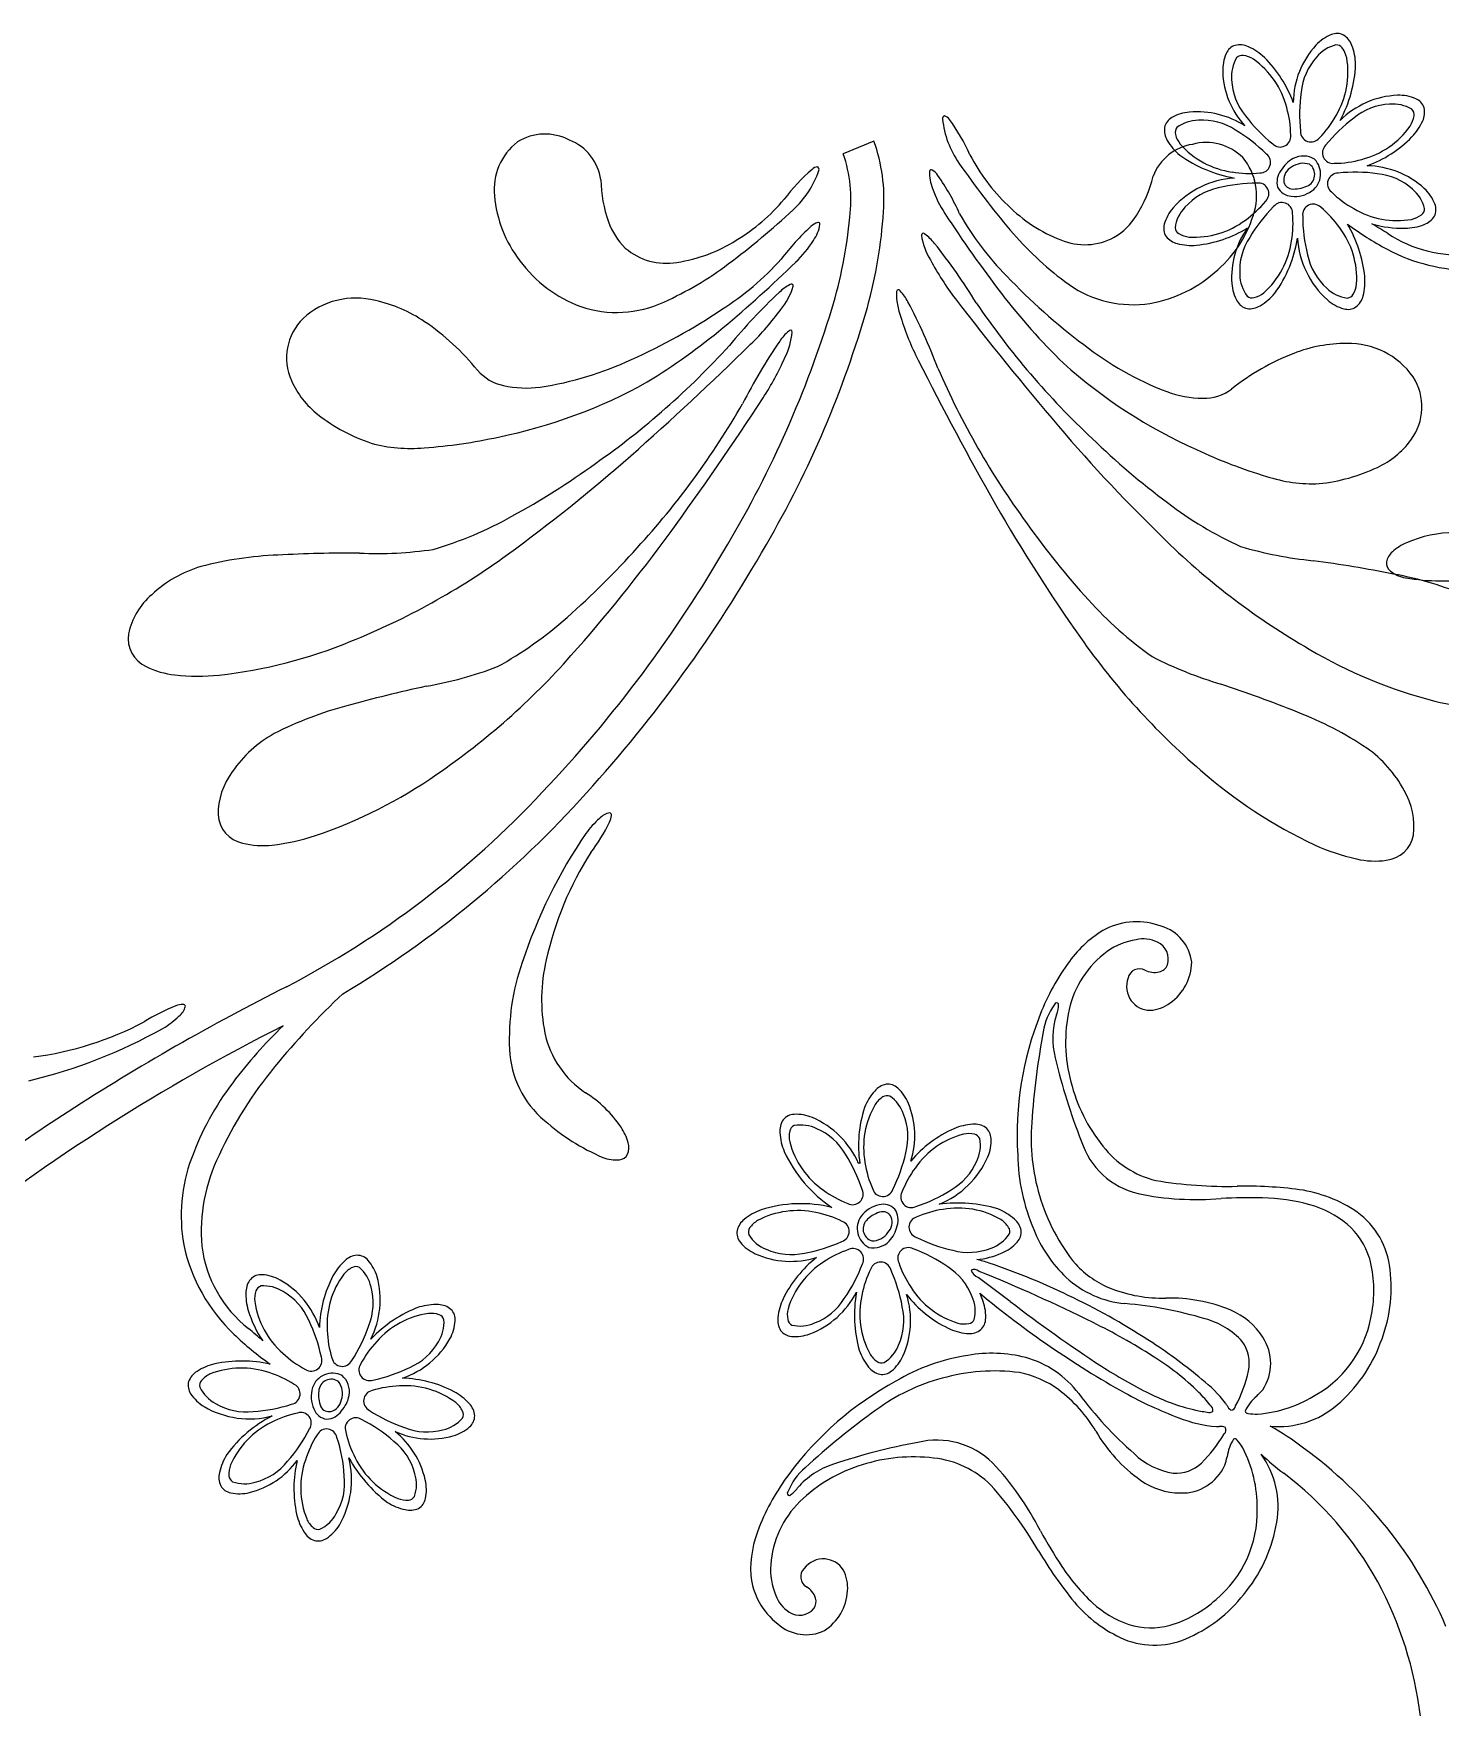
# Model space of a CAD drawing. Extents: x -4 to 4, y -4.07 to 4.07.
# Drawn here: x 0.725 to 1.705, y -2.617 to -1.452 of the extents above; entities that cross this region are included whole.
import ezdxf

# ---------------------------------------------------------------- set-up
doc = ezdxf.new("R2010")
doc.units = 0

msp = doc.modelspace()

# ---------------------------------------------------------------- linework, layer by layer
at = {"color": 7, "linetype": 'CONTINUOUS'}
msp.add_line((1.310657, -1.527051), (1.289372, -1.535869), dxfattribs=at)
for centre, radius, start, end in [((1.640433, -1.480769), 0.030065, 111.928588, 136.888093), ((1.633075, -1.462417), 0.010294, 63.140425, 112.08258), ((1.630502, -1.465004), 0.01381, 19.309156, 58.461531), ((1.583601, -1.477931), 0.030065, 156.928957, 181.888461), ((1.565422, -1.470158), 0.010294, 108.137682, 157.080056), ((1.565432, -1.473807), 0.01381, 64.308882, 103.46059), ((1.55482, -1.498111), 0.040325, 46.485327, 65.69162), ((1.662985, -1.500964), 0.060334, 137.52372, 179.148254), ((1.605813, -1.474685), 0.040323, 1.483752, 20.690728), ((1.612515, -1.47665), 0.059006, 182.206595, 222.445498), ((1.523151, -1.529162), 0.084662, 20.099775, 45.411842), ((1.555695, -1.469564), 0.090519, 331.612265, 357.418442), ((1.678019, -1.555824), 0.060751, 92.623057, 134.643432), ((1.67623, -1.525185), 0.030065, 66.930156, 91.889886), ((1.684003, -1.507006), 0.010294, 18.13988, 67.083348), ((1.360425, -1.511319), 0.00196, 108.813378, 192.518395), ((1.422613, -1.50522), 0.064433, 185.811489, 215.111833), ((1.358468, -1.514908), 0.005603, 31.807363, 76.322286), ((1.258276, -1.589748), 0.13064, 24.050865, 36.546595), ((1.523086, -1.519666), 0.010293, 119.167673, 168.111579), ((1.532793, -1.536891), 0.030065, 94.362178, 119.321456), ((1.535996, -1.567003), 0.06034, 56.87089, 95.220012), ((1.65605, -1.496404), 0.040324, 316.485213, 335.691734), ((1.680354, -1.507016), 0.013811, 334.308388, 373.460319), ((1.081679, -1.558259), 0.036136, 61.987084, 122.113184), ((1.086147, -1.558681), 0.034658, 7.705694, 68.851949), ((1.526715, -1.519278), 0.01381, 172.791394, 211.942879), ((1.625003, -1.464742), 0.084655, 290.098823, 315.41338), ((1.087829, -1.560584), 0.041564, 127.597225, 186.126303), ((1.195089, -1.567916), 0.09958, 352.999417, 378.772782), ((1.200361, -1.567007), 0.11731, 355.522633, 379.913531), ((1.494634, -1.476307), 0.131631, 207.215085, 226.445501), ((1.537649, -1.563571), 0.034658, 98.432657, 159.579338), ((1.54972, -1.506082), 0.040326, 210.560278, 229.765889), ((1.579128, -1.457791), 0.096583, 234.958763, 259.449358), ((1.542101, -1.564144), 0.036137, 45.171715, 105.297602), ((1.609687, -1.552742), 0.015284, 59.426288, 117.362358), ((1.352902, -1.645706), 0.130637, 130.737595, 143.233554), ((1.211206, -1.527082), 0.064431, 312.172195, 341.473215), ((1.271643, -1.550651), 0.005603, 90.961042, 135.475303), ((1.270524, -1.546719), 0.00196, 334.766479, 418.472296), ((1.375006, -1.549798), 0.025619, 176.255608, 203.409333), ((1.350667, -1.548207), 0.001228, 58.805305, 176.188263), ((1.344816, -1.557928), 0.012574, 33.450759, 58.942797), ((1.854667, -1.208322), 0.588661, 214.563425, 220.291581), ((1.53559, -1.565058), 0.041565, 341.157801, 399.686665), ((1.604766, -1.555664), 0.013433, 142.922596, 195.080497), ((1.613816, -1.559224), 0.022949, 119.077782, 149.465963), ((1.606122, -1.554213), 0.010126, 116.886664, 182.647556), ((1.609807, -1.556555), 0.014059, 72.252547, 126.004855), ((1.608871, -1.550214), 0.008772, 291.767362, 413.473465), ((1.607056, -1.549901), 0.014654, 306.180483, 404.759704), ((1.653195, -1.604573), 0.060338, 47.525672, 89.147102), ((1.216271, -1.551476), 0.095812, 181.529728, 199.34916), ((1.426689, -1.533757), 0.079633, 199.223577, 213.341249), ((1.219508, -1.645575), 0.165489, 24.245446, 34.855455), ((1.412303, -1.527901), 0.095813, 327.935048, 345.75448), ((1.565854, -1.615569), 0.062982, 94.016092, 138.084701), ((1.601944, -1.554084), 0.011347, 206.567595, 266.720415), ((1.602388, -1.553996), 0.006418, 186.121255, 260.346803), ((1.60302, -1.538972), 0.021419, 265.42589, 295.153374), ((1.673393, -1.582018), 0.030065, 21.930444, 46.889948), ((1.131757, -1.557794), 0.085561, 184.844515, 217.85841), ((1.147318, -1.48303), 0.131624, 300.83898, 320.070079), ((1.479349, -1.496553), 0.106465, 224.898815, 248.802192), ((1.603604, -1.544408), 0.021131, 263.725726, 304.943519), ((1.691744, -1.574659), 0.010294, 333.140097, 382.082908), ((1.170253, -1.567642), 0.047038, 199.341756, 226.040474), ((0.855031, -1.142281), 0.588767, 306.993194, 312.720205), ((1.275491, -1.595621), 0.012574, 108.340866, 133.832905), ((1.271924, -1.58485), 0.001228, 351.098898, 468.480811), ((0.971735, -1.550031), 0.323587, 343.1294, 354.676636), ((1.002521, -1.557652), 0.315336, 344.342178, 356.634302), ((2.122244, -1.080094), 0.910059, 213.133583, 217.416058), ((1.543091, -1.481005), 0.19788, 209.225046, 225.00727), ((1.453633, -1.553799), 0.047038, 301.243505, 327.942223), ((1.541802, -1.593074), 0.030064, 139.364361, 164.323413), ((1.493352, -1.552666), 0.085563, 309.425742, 342.439412), ((1.562767, -1.630633), 0.090187, 5.953983, 30.575078), ((1.775018, -1.403633), 0.225664, 233.382097, 241.699395), ((0.940902, -2.769295), 1.384535, 58.294231, 58.836706), ((1.678718, -1.514368), 0.073361, 253.082368, 271.407429), ((1.689157, -1.572085), 0.013811, 289.3076, 328.459976), ((1.157768, -1.50614), 0.106463, 278.482334, 302.385937), ((1.378433, -1.708696), 0.165486, 132.429488, 143.039497), ((1.200946, -1.554022), 0.079633, 313.944825, 328.062269), ((1.247832, -1.581044), 0.025618, 323.873523, 351.027474), ((1.345032, -1.59246), 0.001293, 34.473685, 184.626082), ((1.389522, -1.585405), 0.046335, 188.888407, 211.669738), ((1.327707, -1.617716), 0.031836, 37.749322, 54.71403), ((1.585531, -1.436158), 0.236037, 220.354444, 233.022687), ((1.457547, -1.555747), 0.043406, 247.380835, 298.158646), ((1.522759, -1.587758), 0.010293, 164.16811, 213.109827), ((1.525051, -1.584918), 0.013811, 217.789565, 256.941495), ((1.52661, -1.515104), 0.084853, 275.903024, 301.416792), ((1.618458, -1.621901), 0.058734, 144.167039, 184.107249), ((1.518262, -1.581048), 0.0884, 324.053622, 351.230848), ((1.668856, -1.590557), 0.063351, 183.590879, 227.987746), ((1.717629, -1.517308), 0.088862, 236.47842, 275.345413), ((1.679475, -1.547396), 0.040324, 271.484982, 290.69173), ((1.166006, -1.56868), 0.043406, 229.125868, 279.903679), ((1.04378, -1.845821), 0.396038, 31.359974, 38.695453), ((1.531986, -1.559321), 0.040325, 255.560196, 274.76649), ((1.727194, -1.490924), 0.126136, 242.027523, 270.027848), ((1.137807, -1.556411), 0.091225, 216.212507, 249.956007), ((1.067495, -1.42387), 0.236017, 294.261324, 306.93048), ((1.099013, -1.476944), 0.197876, 302.277245, 318.059697), ((0.622251, -0.958312), 0.91015, 309.868222, 314.15024), ((1.513011, -1.524058), 0.184077, 207.737719, 217.739333), ((1.487755, -1.549986), 0.091226, 277.328766, 311.072265), ((1.266855, -1.655274), 0.031836, 117.169915, 134.134623), ((1.210222, -1.614561), 0.046333, 320.215116, 342.997128), ((1.253269, -1.627825), 0.001293, 347.268227, 497.41875), ((1.327733, -1.631793), 0.001293, 23.745538, 173.899519), ((1.306012, -1.653385), 0.031836, 27.027266, 43.991747), ((1.709084, -1.331481), 0.421145, 223.418884, 233.199291), ((1.490976, -1.563427), 0.077498, 232.272227, 276.234394), ((1.589851, -1.623821), 0.030064, 184.361725, 209.321909), ((1.612286, -1.624629), 0.040321, 345.559691, 364.767577), ((0.94992, -1.690845), 0.05456, 75.523154, 132.331791), ((0.942585, -1.734128), 0.098372, 55.803077, 77.689067), ((1.131707, -1.568812), 0.077498, 251.050221, 295.012167), ((1.515725, -1.921166), 0.396023, 133.188742, 140.52445), ((0.60942, -1.443214), 0.724747, 329.802517, 344.018362), ((1.372758, -1.63314), 0.046334, 178.164409, 200.94574), ((0.984603, -1.824671), 0.396033, 20.636053, 27.971532), ((3.159416, -0.261863), 2.258632, 217.496652, 220.390393), ((1.847108, -1.323538), 0.562432, 214.205623, 226.884147), ((1.761984, -1.353736), 0.457662, 217.610682, 225.752652), ((1.572627, -1.633528), 0.010293, 209.167892, 258.11136), ((1.57224, -1.629898), 0.013811, 262.790677, 301.941717), ((1.559045, -1.606895), 0.040324, 300.559263, 319.765556), ((1.646035, -1.614814), 0.030063, 229.362493, 254.322677), ((1.640719, -1.633855), 0.010294, 254.170021, 303.111519), ((1.63788, -1.631563), 0.01381, 307.789342, 346.941718), ((0.940261, -1.677966), 0.038564, 134.609542, 204.118125), ((0.902278, -1.793843), 0.170418, 39.017507, 55.878276), ((0.970009, -1.29456), 0.421129, 294.085058, 303.865694), ((0.559378, -1.422186), 0.755304, 329.318841, 342.926618), ((1.096634, -1.536397), 0.184071, 314.144524, 324.146367), ((1.5055, -1.59584), 0.184072, 197.015057, 207.0169), ((0.913513, -1.304632), 0.457638, 301.531844, 309.674043), ((1.572076, -1.889738), 0.396039, 145.655528, 152.991007), ((1.271661, -1.683831), 0.031836, 129.636037, 146.600518), ((1.207576, -1.656303), 0.046333, 332.680765, 355.462777), ((1.252471, -1.659963), 0.001293, 359.73362, 509.884719), ((0.79419, -1.29072), 0.562426, 305.00011, 317.678634), ((-0.354973, -0.05455), 2.258445, 311.493823, 314.387793), ((1.079796, -1.604503), 0.184068, 326.610631, 336.612703), ((1.596239, -1.489945), 0.226707, 232.044838, 248.878481), ((1.66525, -1.833441), 0.17042, 111.406289, 128.267059), ((1.639073, -1.766318), 0.098374, 89.594787, 111.480778), ((1.641446, -1.722481), 0.05456, 34.952488, 91.761341), ((1.059691, -1.664808), 0.03314, 221.011192, 257.89769), ((1.045202, -1.473969), 0.2267, 278.405981, 295.239853), ((3.357844, -0.662129), 2.258436, 206.772944, 209.666915), ((1.871074, -1.46099), 0.562427, 203.482196, 216.16072), ((1.681331, -1.415502), 0.357443, 228.105939, 245.892795), ((0.961578, -1.668554), 0.061866, 204.006326, 232.107569), ((0.978584, -1.382626), 0.357431, 281.39161, 299.178922), ((1.068445, -1.625007), 0.073892, 257.731483, 277.69767), ((1.540097, -1.672921), 0.03314, 269.386762, 306.273706), ((1.653703, -1.712044), 0.038565, 323.166616, 392.674781), ((0.731448, -1.429906), 0.562425, 317.466475, 330.144999), ((-0.657322, -0.47105), 2.258263, 323.960108, 326.854308), ((1.540319, -1.632169), 0.073892, 249.586873, 269.55306), ((0.999853, -1.619991), 0.123699, 231.932094, 251.565028), ((0.975488, -1.40453), 0.336651, 273.745256, 282.644544), ((2.32246, -0.970337), 1.162084, 220.525177, 225.943202), ((1.847544, -1.334936), 0.554469, 226.046179, 233.160029), ((1.634981, -1.69817), 0.061867, 295.176532, 323.277775), ((0.987538, -1.639597), 0.101353, 254.66588, 275.62836), ((0.373468, -0.873959), 1.162068, 305.94112, 311.359145), ((1.679532, -1.437541), 0.336671, 244.640225, 253.539056), ((0.792137, -1.301926), 0.554484, 298.724426, 305.838047), ((1.608333, -1.642374), 0.1237, 275.719683, 295.352617), ((1.616033, -1.664208), 0.101356, 251.655213, 272.617239), ((2.403799, -1.202438), 1.162023, 209.801439, 215.219694), ((1.67468, -1.57024), 0.26252, 232.562347, 245.553411), ((0.930059, -1.559286), 0.262523, 286.330991, 299.321827), ((1.869382, -1.472267), 0.554466, 215.322972, 222.436822), ((0.230678, -1.113788), 1.162069, 318.407438, 323.825463), ((1.867375, -1.442166), 0.506552, 225.824486, 239.957227), ((1.715714, -1.886096), 0.086522, 90.283552, 113.205342), ((0.906131, -2.068237), 0.253279, 92.363961, 104.659514), ((0.946953, -2.803227), 0.989383, 89.679726, 92.97034), ((0.757376, -1.405294), 0.506553, 291.92711, 306.059851), ((0.964231, -1.541165), 0.272947, 267.533383, 278.35195), ((0.413612, -1.347615), 0.918774, 316.476366, 329.957846), ((0.731864, -1.441291), 0.554481, 311.190681, 318.304303), ((0.398686, -1.33318), 0.962291, 317.704713, 330.451095), ((1.643411, -1.547469), 0.272952, 253.532516, 264.350855), ((1.679471, -1.822236), 0.012084, 130.14108, 169.032565), ((1.696345, -1.840258), 0.036762, 113.608915, 132.137999), ((0.86618, -1.905076), 0.08536, 106.432607, 133.115499), ((1.48235, -2.799346), 0.989394, 78.914213, 82.204828), ((1.674742, -1.820638), 0.007169, 174.383247, 232.308144), ((1.685445, -1.806824), 0.024644, 232.254295, 259.350392), ((1.626521, -2.077469), 0.253279, 67.224717, 79.520498), ((1.705688, -1.686906), 0.146255, 260.238347, 279.218409), ((0.839927, -1.880143), 0.049262, 130.64472, 168.151487), ((1.655751, -1.671302), 0.262511, 221.838953, 234.830246), ((0.922087, -1.662809), 0.262523, 298.797281, 311.788116), ((0.812836, -1.873316), 0.021376, 171.154341, 245.415521), ((0.818136, -1.564754), 0.335953, 276.266741, 292.469752), ((1.868915, -1.581315), 0.506549, 215.101077, 229.233818), ((0.720245, -1.549741), 0.506532, 304.393419, 318.526617), ((1.629273, -1.643102), 0.272955, 242.808999, 253.627338), ((1.784717, -1.591445), 0.335962, 239.414423, 255.617206), ((0.829484, -1.842444), 0.056422, 243.083616, 264.322881), ((0.839875, -1.754089), 0.145381, 263.692474, 275.895472), ((0.95154, -1.637739), 0.272947, 279.999995, 290.818563), ((1.207099, -2.873767), 0.989374, 102.145686, 105.436301), ((1.238094, -2.843138), 0.989379, 68.190848, 71.481463), ((1.008591, -2.16493), 0.253285, 104.830484, 117.125808), ((1.736461, -1.775823), 0.145379, 255.989401, 268.192627), ((1.514061, -2.160705), 0.253278, 56.501587, 68.797139), ((0.934358, -2.014234), 0.085359, 118.898939, 145.582057), ((1.604556, -2.019186), 0.085361, 28.045159, 54.727825), ((0.903343, -1.995557), 0.049262, 143.111998, 180.618542), ((0.813985, -1.692312), 0.335949, 288.732935, 304.936174), ((1.75993, -1.7126), 0.335967, 228.69116, 244.893487), ((0.592734, -1.524327), 0.667218, 297.585578, 316.886768), ((0.564759, -1.491553), 0.732891, 300.886794, 318.125905), ((1.637455, -2.004066), 0.049262, 353.009184, 390.515728), ((0.875416, -1.994739), 0.021375, 183.6201, 257.881074), ((1.158449, -2.043319), 0.059278, 130.908039, 144.543449), ((1.008438, -1.942652), 0.131875, 322.846615, 333.630424), ((1.128872, -2.007017), 0.012554, 99.207884, 137.399004), ((1.114403, -1.995074), 0.013652, 333.218624, 354.576039), ((1.126572, -1.996051), 0.001456, 347.569125, 438.48105), ((0.885008, -1.961002), 0.056421, 255.549813, 276.789305), ((0.876082, -1.872489), 0.145377, 276.158341, 288.361567), ((1.411901, -2.214021), 0.364838, 145.796366, 161.596381), ((1.665299, -2.006353), 0.021376, 275.745958, 350.006726), ((1.308468, -2.146957), 0.231377, 147.399878, 167.526406), ((1.678205, -1.884783), 0.145379, 245.266218, 257.469445), ((1.65951, -1.97176), 0.056421, 256.838932, 278.078197), ((1.49363, -2.118914), 0.048495, 69.285207, 116.605779), ((1.502379, -2.102131), 0.029786, 6.745044, 73.610139), ((1.510259, -2.143428), 0.077957, 119.46568, 144.421787), ((1.500663, -2.129709), 0.047362, 98.984821, 125.494738), ((1.49825, -2.105429), 0.023047, 64.617549, 102.488765), ((1.50249, -2.096524), 0.013183, 342.470282, 424.675173), ((1.198725, -2.124708), 0.119434, 166.576633, 191.192745), ((1.512973, -2.146177), 0.067919, 125.883475, 167.57629), ((1.218453, -2.151823), 0.16166, 160.867862, 182.676636), ((1.575874, -2.193427), 0.160432, 143.532591, 158.621482), ((1.495626, -2.111302), 0.008134, 62.641233, 167.484588), ((1.506118, -2.09113), 0.014603, 242.451801, 283.002584), ((1.50715, -2.097015), 0.008643, 285.11561, 336.261685), ((1.496623, -2.097974), 0.035342, 305.085059, 358.932534), ((1.632089, -3.569228), 1.62672, 116.679053, 122.853356), ((1.280907, -2.485294), 0.498615, 132.97943, 140.998939), ((1.503676, -2.115442), 0.017046, 159.740102, 216.053077), ((0.872854, -2.251719), 0.131876, 111.41885, 122.202431), ((0.829773, -2.141623), 0.013652, 90.476619, 111.833579), ((0.819122, -2.126178), 0.012554, 307.651121, 345.841573), ((0.829849, -2.129415), 0.001456, 6.562896, 97.475796), ((1.549528, -2.154273), 0.10536, 167.553135, 195.175203), ((1.502972, -2.115726), 0.016311, 216.700696, 269.807357), ((1.501905, -2.107593), 0.024465, 272.372831, 307.913142), ((1.531709, -3.395907), 1.403609, 116.773173, 128.2628), ((0.695198, -1.935167), 0.231386, 277.524156, 297.649775), ((0.785505, -2.093575), 0.059283, 300.506765, 314.141262), ((1.121204, -2.374432), 0.320697, 133.749451, 143.246859), ((1.638759, -2.219099), 0.22835, 158.375105, 183.383979), ((0.637315, -1.826351), 0.364829, 283.453479, 299.253722), ((1.146498, -2.133958), 0.066414, 192.110533, 236.646196), ((1.125168, -2.156436), 0.068262, 182.464814, 229.978995), ((1.115273, -2.354556), 0.287629, 140.473333, 154.958099), ((1.024629, -2.304323), 0.201375, 142.787514, 159.911765), ((1.063074, -2.262139), 0.086525, 34.248173, 57.169735), ((1.341545, -2.214873), 0.040326, 138.763128, 157.968511), ((1.321822, -2.197142), 0.013811, 100.993351, 140.143946), ((1.320321, -2.193814), 0.010293, 47.371072, 96.315853), ((1.30699, -2.208414), 0.030063, 22.561978, 47.522388), ((1.560224, -2.153762), 0.11584, 194.03445, 218.976516), ((1.385377, -2.226243), 0.085427, 161.930543, 188.395685), ((1.280417, -2.219177), 0.058732, 342.368905, 382.311561), ((1.402374, -3.213945), 1.203642, 122.842061, 130.027576), ((1.178691, -2.099621), 0.146258, 228.234654, 247.214489), ((1.104062, -2.233918), 0.036763, 15.314572, 33.843429), ((1.258946, -2.216064), 0.01381, 145.992019, 185.143504), ((1.255533, -2.214774), 0.010293, 92.371235, 141.313827), ((1.256431, -2.234524), 0.030064, 67.563995, 92.523953), ((1.243366, -2.263406), 0.061755, 23.594902, 66.586732), ((1.382108, -2.251615), 0.040326, 93.761983, 112.967822), ((1.3807, -2.225131), 0.01381, 55.993005, 95.145381), ((1.38199, -2.221717), 0.010293, 2.371235, 51.313827), ((1.127983, -2.227804), 0.012084, 338.419949, 377.311434), ((1.285428, -2.214658), 0.040323, 183.761036, 202.967785), ((1.401017, -2.291926), 0.084836, 114.103, 139.621748), ((1.362238, -2.222616), 0.030066, 337.566659, 362.525031), ((0.943711, -2.275146), 0.115359, 159.71782, 190.046327), ((0.964538, -2.286468), 0.122261, 153.966665, 184.589224), ((1.131238, -2.2116), 0.024643, 248.102533, 275.198631), ((1.132828, -2.229002), 0.007169, 275.145397, 333.070939), ((1.333788, -2.19119), 0.094047, 204.635204, 236.155497), ((1.332364, -2.208759), 0.062983, 292.217569, 336.285736), ((1.550655, -2.229836), 0.139875, 181.123063, 203.05311), ((1.522338, -2.186444), 0.065849, 217.604528, 256.566588), ((1.300406, -2.238877), 0.000487, 19.284682, 157.151236), ((1.556131, -1.962443), 0.292201, 260.328192, 271.463451), ((1.569874, -2.534524), 0.280045, 82.378826, 91.28498), ((1.593377, -2.351359), 0.095386, 55.720003, 81.780271), ((1.245724, -2.309014), 0.040326, 109.688513, 128.894351), ((1.25983, -2.356444), 0.089775, 76.091443, 107.965839), ((1.318731, -2.288151), 0.02113, 101.928152, 143.145945), ((1.317286, -2.278441), 0.011346, 44.76475, 104.921205), ((1.316891, -2.278663), 0.006417, 24.316585, 98.550373), ((1.314112, -2.277823), 0.013432, 341.123027, 393.284843), ((1.369038, -2.362797), 0.096591, 73.160594, 97.649831), ((1.381894, -2.307726), 0.040322, 48.76175, 67.968499), ((1.228814, -2.288584), 0.013811, 127.511039, 166.661857), ((1.313735, -2.284012), 0.014654, 144.379073, 242.96208), ((1.311913, -2.284282), 0.008771, 129.964746, 251.672894), ((1.320985, -2.293134), 0.02142, 103.629098, 133.35568), ((1.313276, -2.279624), 0.010126, 315.088678, 380.848095), ((1.3044, -2.277266), 0.022952, 317.280519, 347.665548), ((1.399623, -2.288006), 0.01381, 10.992285, 50.14466), ((1.613805, -2.31837), 0.056648, 5.898175, 53.999129), ((0.948341, -2.269874), 0.120917, 192.123988, 226.450766), ((1.225552, -2.286947), 0.010293, 171.340347, 220.283596), ((1.240686, -2.274224), 0.030065, 220.132095, 245.092052), ((1.31035, -2.282136), 0.015284, 257.625011, 315.562799), ((1.309045, -2.278551), 0.014058, 270.448713, 324.205573), ((1.388348, -2.273174), 0.030064, 292.563866, 317.523144), ((1.402949, -2.286505), 0.010294, 317.370025, 366.31218), ((1.51054, -2.249026), 0.095469, 201.883092, 226.298235), ((0.929262, -2.285011), 0.08732, 187.39522, 231.804003), ((0.969468, -2.336173), 0.040321, 132.309276, 151.516935), ((0.951867, -2.316341), 0.01381, 94.539014, 133.692279), ((0.950748, -2.312868), 0.010294, 40.917527, 89.859244), ((0.935861, -2.325877), 0.030065, 16.110227, 41.069731), ((1.252827, -2.246488), 0.060339, 245.728115, 287.349102), ((1.323287, -2.370514), 0.084653, 128.301346, 153.616582), ((1.377815, -2.252626), 0.053113, 274.782331, 294.551989), ((1.360765, -2.398033), 0.09494, 71.480201, 76.925026), ((0.884015, -2.326412), 0.010294, 85.91526, 134.857852), ((0.882688, -2.346139), 0.030066, 61.112247, 86.071072), ((1.009177, -2.35592), 0.084655, 152.586733, 177.901064), ((0.906171, -2.333644), 0.060749, 333.355276, 375.377645), ((1.228192, -2.785959), 0.504893, 56.778361, 71.197612), ((1.491834, -2.266766), 0.069731, 227.339089, 264.716223), ((1.566879, -2.324854), 0.104004, 337.993329, 366.794823), ((0.913735, -2.329655), 0.040325, 177.308383, 196.514904), ((0.887262, -2.328077), 0.01381, 139.539802, 178.692622), ((0.867477, -2.372317), 0.060339, 18.852872, 60.474302), ((1.244473, -2.300553), 0.060751, 290.825285, 332.846545), ((1.387619, -2.344285), 0.090518, 169.814528, 195.62161), ((1.275891, -2.347971), 0.060335, 335.725944, 377.350034), ((1.399917, -2.277509), 0.084656, 218.300802, 243.61468), ((1.813518, -1.812434), 0.671545, 230.282502, 240.753919), ((1.344344, -2.348628), 0.044611, 18.155649, 26.119077), ((0.945382, -2.320168), 0.073363, 196.592815, 214.917649), ((1.026011, -2.423332), 0.090526, 110.582057, 136.386423), ((1.00565, -2.377243), 0.040323, 87.309272, 106.516248), ((1.007227, -2.350771), 0.01381, 49.538023, 88.691289), ((1.008892, -2.347524), 0.010294, 355.915479, 404.857634), ((1.283901, -2.350138), 0.040321, 154.683951, 173.891837), ((1.358498, -2.345055), 0.030065, 355.130436, 380.089941), ((1.463584, -2.602745), 0.267436, 73.121463, 85.318291), ((-0.022087, -3.411931), 1.387528, 49.163257, 49.704587), ((0.989165, -2.346197), 0.030066, 331.111312, 356.06991), ((1.257501, -2.347648), 0.013811, 172.510695, 211.663516), ((1.379537, -2.316893), 0.040326, 244.686769, 263.892607), ((1.378196, -2.346761), 0.010293, 306.342432, 355.286119), ((1.528097, -2.397366), 0.052216, 41.597458, 75.429756), ((1.020982, -2.194322), 0.225724, 226.299716, 234.614955), ((0.96299, -2.330991), 0.060333, 288.85155, 330.476527), ((1.254038, -2.348797), 0.010294, 216.342462, 265.284398), ((1.255743, -2.3291), 0.030065, 265.132003, 290.09196), ((1.377047, -2.343297), 0.013811, 262.508801, 301.660509), ((1.309218, -2.663211), 0.357814, 50.030244, 56.863605), ((1.546609, -2.377722), 0.025444, 347.742642, 396.183741), ((1.565649, -2.327357), 0.104244, 310.429548, 339.521997), ((0.870634, -2.466366), 0.09018, 77.422615, 102.045296), ((1.338411, -2.355078), 0.040322, 199.685065, 218.892724), ((1.303624, -2.360113), 0.030065, 310.132586, 335.092317), ((1.397524, -2.510457), 0.139866, 98.823801, 120.755437), ((1.392638, -2.466266), 0.095468, 75.578927, 99.994524), ((1.397822, -2.441016), 0.069734, 37.161213, 74.537901), ((0.846541, -2.395224), 0.013811, 121.058258, 160.209743), ((0.861046, -2.417424), 0.040323, 103.232992, 122.43974), ((0.933731, -2.399304), 0.014654, 63.240675, 161.819138), ((0.930217, -2.397679), 0.015284, 350.637354, 408.575572), ((0.979382, -2.472697), 0.084666, 62.588724, 87.899659), ((1.317983, -2.371985), 0.013811, 217.509815, 256.663081), ((1.316346, -2.375247), 0.010294, 261.343153, 310.285964), ((1.482009, -2.363993), 0.091487, 331.670347, 347.930138), ((0.843483, -2.393231), 0.010293, 164.889407, 213.832656), ((0.85995, -2.382291), 0.030063, 213.678166, 238.638802), ((0.940021, -2.40089), 0.02113, 163.055704, 204.27505), ((0.945372, -2.399765), 0.021419, 172.84611, 202.573143), ((0.932872, -2.397673), 0.008771, 54.522606, 176.240977), ((0.926553, -2.398743), 0.014059, 341.994928, 395.747669), ((0.922774, -2.395756), 0.02295, 318.535527, 348.923258), ((0.999128, -2.432979), 0.040324, 42.308266, 61.514787), ((1.434934, -2.590956), 0.228352, 118.492702, 143.501803), ((1.668211, -2.239598), 0.267433, 216.558611, 228.755667), ((1.6228, -2.149934), 0.283892, 241.060195, 249.394888), ((1.475861, -2.468586), 0.101644, 38.416796, 51.546067), ((0.875968, -2.353095), 0.063349, 240.011493, 284.409904), ((0.931332, -2.405458), 0.011347, 201.282191, 261.433515), ((0.931279, -2.405009), 0.006418, 207.652991, 281.878951), ((0.928959, -2.403263), 0.013433, 272.91621, 325.077808), ((0.929918, -2.401525), 0.010126, 285.35608, 351.112756), ((1.018963, -2.415376), 0.013811, 4.539792, 43.6915), ((1.518964, -2.429703), 0.043866, 30.997065, 33.601849), ((1.563751, -2.403886), 0.007876, 204.181557, 235.426107), ((1.559269, -2.407086), 0.003285, 270.219336, 354.375692), ((1.592669, -2.359762), 0.062056, 264.467631, 310.842885), ((0.931552, -2.493382), 0.088406, 116.770024, 143.945443), ((1.009426, -2.39937), 0.030065, 286.111596, 311.071327), ((1.022437, -2.414258), 0.010293, 310.917969, 359.86078), ((1.556833, -2.330364), 0.091806, 248.30218, 265.227456), ((1.550521, -2.378028), 0.043844, 268.266329, 270.872945), ((1.552244, -2.42967), 0.007874, 66.450579, 97.698728), ((1.552593, -2.424176), 0.003286, 307.506469, 391.650446), ((1.49518, -2.584965), 0.18731, 52.26772, 60.755987), ((1.00171, -2.371474), 0.059008, 245.555825, 285.792728), ((0.939432, -2.472167), 0.060332, 12.777345, 51.131814), ((1.4752, -2.381326), 0.091485, 313.947145, 330.207165), ((0.894363, -2.462578), 0.040324, 148.234444, 167.440737), ((0.861731, -2.410708), 0.058736, 283.892974, 323.83185), ((0.991673, -2.465059), 0.084842, 166.581991, 192.098929), ((0.884006, -2.458781), 0.062986, 329.916229, 373.981967), ((1.02997, -2.397396), 0.096592, 208.551775, 233.040104), ((1.337979, -2.558768), 0.115841, 82.900944, 107.843236), ((1.345724, -2.509334), 0.065847, 45.309592, 84.272766), ((1.527877, -2.402839), 0.052215, 226.447848, 260.280594), ((1.723437, -2.286348), 0.210796, 227.248022, 232.843104), ((1.529499, -2.477675), 0.062612, 350.154841, 395.703223), ((1.435135, -2.678114), 0.297877, 23.166297, 54.098558), ((0.868407, -2.457137), 0.013811, 166.057232, 205.208495), ((1.379922, -2.551109), 0.160429, 143.255829, 158.345176), ((1.332764, -2.549417), 0.105363, 106.701935, 134.323777), ((1.520973, -2.428933), 0.025444, 265.693247, 314.134127), ((1.451363, -2.645746), 0.239971, 28.888246, 52.899754), ((0.864837, -2.45789), 0.010294, 209.888443, 258.831035), ((0.868745, -2.438509), 0.030065, 258.678318, 283.638049), ((0.969054, -2.465912), 0.030064, 348.677449, 373.637406), ((1.173348, -2.656335), 0.292209, 30.414182, 41.54944), ((0.993122, -2.440296), 0.040322, 238.233131, 257.439879), ((0.987681, -2.46625), 0.01381, 256.056787, 295.20894), ((0.988434, -2.469821), 0.010293, 299.88875, 348.831998), ((1.306583, -2.52265), 0.06792, 134.301169, 175.993984), ((0.947968, -2.473612), 0.040323, 193.232878, 212.439854), ((0.912835, -2.474706), 0.030065, 303.677543, 328.636821), ((1.302814, -2.521796), 0.077955, 157.455665, 182.412678), ((1.48748, -2.471322), 0.105103, 321.993558, 350.659692), ((0.925768, -2.488117), 0.01381, 211.056732, 250.209552), ((0.923776, -2.491174), 0.010293, 254.888153, 303.830307), ((1.275573, -2.530986), 0.017045, 85.820776, 142.136122), ((1.275444, -2.530239), 0.016311, 32.069236, 85.176115), ((1.666419, -2.365877), 0.280054, 210.59244, 219.498365), ((1.273215, -2.520624), 0.048492, 185.269743, 232.593169), ((1.2861, -2.520891), 0.047365, 176.384886, 202.893446), ((1.267807, -2.526336), 0.008135, 134.395692, 239.236649), ((1.267974, -2.533627), 0.024464, 353.963615, 389.504373), ((1.264205, -2.531667), 0.023046, 199.387456, 237.258895), ((1.256219, -2.545898), 0.014602, 18.873238, 59.424243), ((1.257015, -2.534221), 0.035343, 302.943544, 356.790803), ((1.487097, -2.474451), 0.103514, 294.802869, 323.489083), ((1.429192, -2.655312), 0.264016, 6.959876, 28.381586), ((1.258882, -2.539969), 0.013184, 237.202122, 319.4042), ((1.26176, -2.543667), 0.008643, 325.614294, 376.760368), ((1.523284, -2.482569), 0.095388, 220.097123, 246.157165), ((1.263584, -2.536916), 0.029786, 228.267206, 295.133352), ((1.506044, -2.51746), 0.05653, 247.845411, 295.657116)]:
    msp.add_arc(centre, radius, start, end, dxfattribs=at)
at = {"color": 2, "linetype": 'CONTINUOUS'}
for centre, radius, start, end in [((1.567119, -1.472656), 0.00532, 82.010978, 136.397671), ((1.565082, -1.485746), 0.018566, 57.830319, 81.399491), ((1.638416, -1.484524), 0.025194, 103.867326, 140.46951), ((1.632507, -1.465383), 0.00532, 37.007926, 91.396784), ((1.621811, -1.473198), 0.018567, 12.830551, 36.398362), ((1.584828, -1.482013), 0.02519, 148.863951, 185.469038), ((1.540722, -1.518404), 0.059269, 14.304061, 54.704699), ((1.650381, -1.496996), 0.042408, 137.761946, 174.627453), ((1.581491, -1.479067), 0.059271, 329.305331, 369.704857), ((1.602109, -1.482373), 0.042406, 182.758518, 219.626928), ((1.716337, -1.5083), 0.10925, 171.962697, 186.246575), ((1.671789, -1.543694), 0.042407, 92.759573, 129.626867), ((1.672148, -1.526411), 0.02519, 58.865242, 95.470106), ((1.536984, -1.537666), 0.025191, 90.780619, 127.385483), ((1.539223, -1.554806), 0.042407, 56.62512, 93.491074), ((1.656734, -1.44373), 0.109242, 216.963509, 231.248528), ((1.528509, -1.523616), 0.072419, 0.541147, 15.912743), ((1.569145, -1.474096), 0.072453, 315.544661, 330.909185), ((1.71043, -1.598318), 0.109242, 126.963509, 141.248528), ((1.668414, -1.506665), 0.018567, 327.833397, 351.400754), ((1.681504, -1.508702), 0.00532, 352.011844, 406.396805), ((1.525755, -1.52108), 0.005319, 139.857038, 194.245679), ((1.538546, -1.517629), 0.018568, 194.852848, 218.419525), ((1.506758, -1.613318), 0.109247, 45.004799, 59.288905), ((1.593627, -1.523804), 0.00735, 224.16813, 366.809973), ((1.615085, -1.520294), 0.00735, 179.166405, 321.809307), ((1.635756, -1.482306), 0.059269, 284.304384, 324.70591), ((1.568356, -1.48986), 0.059268, 221.546107, 261.946967), ((1.579484, -1.541861), 0.00735, 269.441214, 412.080183), ((1.630357, -1.53521), 0.00735, 134.169609, 276.806611), ((1.572206, -1.477138), 0.072432, 260.341162, 275.709793), ((1.633866, -1.556668), 0.00735, 89.169492, 231.816026), ((1.630545, -1.470081), 0.072431, 270.540593, 285.910136), ((1.645861, -1.657925), 0.109255, 81.963344, 96.246766), ((1.657165, -1.591964), 0.042407, 47.759972, 84.627266), ((1.559016, -1.601195), 0.042406, 101.624733, 138.492027), ((1.577432, -1.665516), 0.109236, 90.003626, 104.289102), ((1.578332, -1.563573), 0.00735, 314.438611, 457.082421), ((1.669639, -1.579998), 0.02519, 13.864036, 50.470017), ((1.545315, -1.59066), 0.025192, 135.781688, 172.384318), ((1.527428, -1.522967), 0.072416, 305.34145, 320.713275), ((1.666278, -1.649858), 0.109248, 135.004103, 149.287981), ((1.594822, -1.57713), 0.00735, 359.444814, 502.083934), ((1.616535, -1.578282), 0.00735, 44.443669, 187.082637), ((1.680026, -1.510784), 0.072386, 225.53612, 240.914333), ((1.533693, -1.534671), 0.059268, 266.545389, 306.946693), ((1.530128, -1.584408), 0.072403, 350.337588, 365.712151), ((1.718467, -1.579184), 0.109227, 180.002099, 194.288945), ((1.575892, -1.629214), 0.072462, 35.343798, 50.706269), ((1.675094, -1.523075), 0.059271, 239.305025, 279.70433), ((1.680962, -1.563394), 0.018567, 282.830891, 306.398022), ((1.688778, -1.574091), 0.00532, 307.005831, 361.391874), ((1.525645, -1.586871), 0.005319, 184.854356, 239.242997), ((1.532249, -1.575388), 0.018566, 239.851144, 263.418955), ((1.607765, -1.617391), 0.042406, 146.62445, 183.491744), ((1.587627, -1.622922), 0.059273, 356.546821, 396.944571), ((1.54282, -1.588258), 0.059268, 311.546523, 351.947827), ((1.654155, -1.597598), 0.042405, 191.624509, 228.49225), ((1.590627, -1.61963), 0.025191, 180.782365, 217.386781), ((1.64362, -1.6113), 0.025191, 225.781944, 262.385914), ((1.628351, -1.624366), 0.018563, 329.85205, 353.422582), ((1.574041, -1.630859), 0.00532, 229.857904, 284.244813), ((1.570591, -1.618068), 0.018567, 284.852714, 308.419618), ((1.639832, -1.630968), 0.005319, 274.849808, 329.237584), ((1.36278, -2.227509), 0.059272, 149.75005, 190.148689), ((1.327084, -2.207866), 0.018568, 123.052716, 146.619167), ((1.319811, -2.196792), 0.00532, 68.056626, 122.44267), ((1.307562, -2.21264), 0.025192, 18.983466, 55.587213), ((1.257277, -2.217239), 0.00532, 113.054566, 167.441475), ((1.259822, -2.237107), 0.025191, 63.984488, 100.587788), ((1.29198, -2.22012), 0.042406, 344.825874, 381.692274), ((1.270248, -2.219926), 0.018566, 168.053064, 191.621556), ((1.309383, -2.208575), 0.059274, 194.749551, 235.147301), ((1.254094, -2.253414), 0.042406, 29.826383, 66.694124), ((1.388189, -2.275568), 0.059274, 104.749132, 145.146881), ((1.376838, -2.236433), 0.018566, 78.052067, 101.619878), ((1.379525, -2.223462), 0.00532, 23.057992, 77.444901), ((1.359659, -2.226006), 0.02519, 333.980299, 370.585833), ((1.198735, -2.291004), 0.109246, 18.205722, 32.490056), ((1.226255, -2.207556), 0.109246, 333.205828, 347.490163), ((1.343349, -2.220279), 0.042406, 299.827344, 336.694415), ((1.37605, -2.227197), 0.072417, 188.541637, 203.912778), ((1.397819, -2.284741), 0.072447, 143.545543, 158.911207), ((1.318553, -2.198953), 0.072439, 233.544434, 248.911467), ((1.295867, -2.260012), 0.00735, 242.64326, 385.288431), ((1.316853, -2.254324), 0.00735, 197.641205, 340.286226), ((1.336753, -2.262051), 0.00735, 152.645214, 295.284032), ((1.305763, -2.164929), 0.109237, 288.205773, 302.491249), ((1.257481, -2.330747), 0.05927, 77.505754, 117.906614), ((1.369556, -2.342198), 0.072379, 98.537067, 113.916878), ((1.369256, -2.328959), 0.059266, 59.747769, 100.149739), ((1.228548, -2.28656), 0.00532, 145.209293, 199.595552), ((1.239315, -2.29428), 0.018568, 121.036931, 144.603608), ((1.256623, -2.344009), 0.072432, 63.743812, 79.112443), ((1.286153, -2.285958), 0.00735, 287.373058, 430.010817), ((1.342441, -2.283038), 0.00735, 107.643233, 250.283714), ((1.388898, -2.293269), 0.018568, 33.053178, 56.619402), ((1.399972, -2.285996), 0.00532, 338.059556, 392.445816), ((1.244882, -2.27497), 0.02519, 212.067368, 248.673348), ((1.24313, -2.193515), 0.109255, 280.164627, 294.448048), ((1.389205, -2.192446), 0.10924, 243.205792, 257.490583), ((1.384124, -2.273747), 0.02519, 288.98449, 325.58846), ((1.252995, -2.259705), 0.042408, 245.962375, 282.828776), ((1.307586, -2.35719), 0.059268, 122.506062, 162.908032), ((1.316364, -2.367188), 0.072445, 108.745904, 124.111797), ((1.29619, -2.305246), 0.00735, 332.372289, 475.010955), ((1.334645, -2.304609), 0.00735, 62.36606, 205.012291), ((1.299713, -2.400376), 0.10923, 55.164069, 69.450458), ((1.376644, -2.258162), 0.042409, 254.827279, 291.692564), ((0.989152, -2.35112), 0.059272, 143.29649, 183.695572), ((0.95589, -2.327587), 0.018566, 116.600509, 140.169681), ((0.949907, -2.315768), 0.00532, 61.601896, 115.989455), ((0.935956, -2.330138), 0.02519, 12.528575, 49.134109), ((1.20041, -2.270306), 0.109244, 325.164307, 339.449098), ((1.373436, -2.344185), 0.072461, 153.746892, 169.109363), ((1.315357, -2.314646), 0.007351, 17.371699, 160.010213), ((1.222912, -2.357669), 0.109257, 10.165252, 24.448216), ((1.396575, -2.284442), 0.072432, 198.743579, 214.112667), ((1.339528, -2.346617), 0.042407, 20.961641, 57.828488), ((0.89806, -2.333185), 0.018567, 161.599857, 185.167895), ((0.885471, -2.329057), 0.00532, 106.604454, 160.991796), ((0.885767, -2.349084), 0.025191, 57.529484, 94.134795), ((0.878242, -2.364646), 0.042407, 23.372734, 60.240028), ((0.919632, -2.335822), 0.042406, 338.373072, 375.241482), ((1.360148, -2.343317), 0.059271, 167.506767, 207.906738), ((1.386591, -2.293211), 0.05927, 212.506437, 252.906853), ((0.938221, -2.326305), 0.059273, 188.29592, 228.693892), ((1.268952, -2.344252), 0.018565, 166.032202, 189.601148), ((1.254179, -2.310128), 0.042409, 290.962913, 327.82842), ((1.289104, -2.347803), 0.042409, 335.962433, 372.82861), ((1.356058, -2.341561), 0.02519, 347.068365, 383.674122), ((0.818995, -2.395783), 0.109262, 11.754224, 26.036504), ((0.855739, -2.315952), 0.109242, 326.752327, 341.037347), ((1.008997, -2.401727), 0.059269, 98.294004, 138.695085), ((1.00212, -2.361569), 0.018567, 71.601865, 95.169223), ((0.98622, -2.349276), 0.025191, 327.528873, 364.133737), ((1.006247, -2.348981), 0.005319, 16.603804, 70.992445), ((1.255881, -2.346405), 0.005319, 190.209434, 244.597859), ((1.259237, -2.326657), 0.025192, 257.068329, 293.671182), ((1.373649, -2.331846), 0.018566, 256.036786, 279.605732), ((1.375804, -2.344916), 0.00532, 280.210841, 334.596451), ((1.002366, -2.352304), 0.07241, 182.08714, 197.460562), ((1.017531, -2.411927), 0.072441, 137.089918, 152.456268), ((0.970659, -2.341753), 0.042406, 293.372878, 330.241289), ((1.304369, -2.355915), 0.025191, 302.066716, 338.671356), ((0.948405, -2.317788), 0.072423, 227.089146, 242.45983), ((0.919009, -2.375896), 0.00735, 236.190244, 378.826641), ((0.940502, -2.372604), 0.00735, 191.187728, 333.834261), ((1.323679, -2.361487), 0.018566, 211.031296, 234.600241), ((1.315959, -2.372252), 0.00532, 235.210987, 289.598979), ((0.856333, -2.402064), 0.018567, 114.580789, 138.149054), ((0.870287, -2.440347), 0.059274, 71.05505, 111.451911), ((0.867946, -2.453413), 0.07242, 57.288076, 72.659445), ((0.959408, -2.382518), 0.007351, 146.190907, 288.830783), ((0.939525, -2.282512), 0.109254, 281.753581, 296.036774), ((0.846503, -2.393183), 0.00532, 138.760579, 193.147488), ((0.864039, -2.383502), 0.025192, 205.614606, 242.217236), ((0.90381, -2.39906), 0.00735, 280.916433, 423.555553), ((0.962701, -2.404011), 0.00735, 101.189102, 243.831096), ((0.983011, -2.465928), 0.072464, 92.093754, 107.45554), ((0.984183, -2.452663), 0.059274, 53.296712, 93.694017), ((0.873814, -2.369247), 0.042408, 239.50966, 276.375391), ((0.871451, -2.302382), 0.109239, 273.711699, 287.996719), ((0.911615, -2.419354), 0.00735, 325.916843, 468.559292), ((1.019354, -2.319245), 0.109245, 236.752555, 251.037118), ((1.007716, -2.419399), 0.018567, 26.598811, 50.166849), ((1.019536, -2.413417), 0.00532, 331.605145, 385.991838), ((0.917102, -2.47225), 0.05927, 116.053328, 156.453299), ((0.924694, -2.483156), 0.072431, 102.290815, 117.659446), ((0.820366, -2.373867), 0.109248, 318.711209, 332.995087), ((0.929604, -2.430847), 0.00735, 10.910944, 153.557477), ((0.949898, -2.423042), 0.00735, 55.918686, 198.557503), ((0.904417, -2.514284), 0.109239, 48.711448, 62.996468), ((0.999483, -2.383142), 0.042405, 248.372262, 285.240672), ((1.005165, -2.399465), 0.025191, 282.529978, 319.135065), ((0.983978, -2.466719), 0.072442, 147.291445, 162.657795), ((0.832924, -2.463207), 0.109242, 3.711659, 17.996222), ((1.013688, -2.409969), 0.072417, 192.28861, 207.660435), ((0.950027, -2.465333), 0.042408, 14.508961, 51.374915), ((0.869325, -2.419484), 0.042406, 284.508256, 321.37555), ((0.970889, -2.46437), 0.059271, 161.053466, 201.452326), ((1.002792, -2.417556), 0.059268, 206.05333, 246.453745), ((0.880169, -2.455049), 0.018567, 159.581974, 183.148878), ((0.866938, -2.455721), 0.00532, 183.75497, 238.142313), ((0.899796, -2.460844), 0.042403, 329.507032, 366.376112), ((0.967022, -2.462166), 0.02519, 340.613738, 377.219272), ((0.872491, -2.436477), 0.02519, 250.614393, 287.219927), ((0.985594, -2.454486), 0.018569, 249.580568, 273.147018), ((0.986265, -2.46772), 0.005319, 273.75795, 328.146375), ((0.932609, -2.478324), 0.018567, 204.581243, 228.148601), ((0.923727, -2.488154), 0.00532, 228.758201, 283.145326), ((0.914047, -2.47062), 0.02519, 295.614827, 332.219467)]:
    msp.add_arc(centre, radius, start, end, dxfattribs=at)
at = {"color": 1, "linetype": 'CONTINUOUS'}
for centre, radius, start, end in [((1.4686, -2.152494), 0.040327, 142.656875, 172.319005), ((1.437916, -2.128279), 0.001398, 28.321628, 169.878832), ((1.423318, -2.128635), 0.015862, 335.312443, 363.685681), ((1.489345, -2.151587), 0.054136, 162.446291, 194.49577), ((1.930552, -2.243385), 0.511068, 169.141062, 176.272085), ((1.843126, -2.069712), 0.417252, 193.220601, 201.558269), ((1.555247, -2.221324), 0.135144, 175.259905, 197.054144), ((1.507596, -2.205992), 0.055227, 197.969461, 256.431163), ((1.53476, -2.066526), 0.197274, 258.26554, 275.124029), ((1.553403, -2.224553), 0.132459, 195.952703, 219.490807), ((1.572519, -2.677014), 0.414492, 88.787646, 92.785111), ((1.578283, -2.396849), 0.134268, 74.513664, 88.717181), ((1.595948, -2.334741), 0.069699, 50.575875, 74.87545), ((1.607282, -2.319477), 0.050719, 16.619462, 49.515505), ((1.57634, -2.326891), 0.082507, 349.670566, 375.407722), ((1.380535, -2.317514), 0.005056, 47.791281, 115.992502), ((1.387765, -2.308875), 0.010295, 203.433419, 244.333442), ((0.606305, -3.390414), 1.324188, 52.872164, 54.071469), ((0.946749, -3.39437), 1.165688, 63.698603, 67.97306), ((1.501342, -2.262216), 0.06845, 222.87708, 248.102885), ((1.512193, -2.230931), 0.101538, 249.005079, 271.001435), ((2.033751, -1.517655), 1.030575, 232.444038, 236.780124), ((1.5171, -2.442264), 0.109856, 67.496946, 91.633572), ((1.540229, -2.38571), 0.048756, 32.294411, 67.171777), ((1.578608, -2.33077), 0.079654, 300.606106, 352.123225), ((1.255418, -2.766386), 0.465949, 57.64507, 63.509044), ((1.554251, -2.377908), 0.032748, 326.006923, 393.862553), ((1.408488, -2.528418), 0.183019, 45.426885, 58.257116), ((1.392725, -2.518863), 0.135147, 104.824047, 126.617831), ((1.39449, -2.515597), 0.132467, 82.38635, 105.923547), ((1.39898, -2.451491), 0.06845, 53.774478, 79.000058), ((1.651992, -2.096832), 0.336908, 237.131449, 243.662546), ((1.378142, -2.47723), 0.10154, 30.87609, 52.872218), ((1.565303, -2.274784), 0.138974, 243.143306, 256.696729), ((1.453466, -2.481381), 0.117949, 39.152207, 44.954571), ((0.96784, -1.828746), 0.835752, 316.820065, 317.234886), ((1.570523, -2.322574), 0.090867, 274.602823, 302.362662), ((1.609693, -2.825956), 0.511126, 125.605828, 132.736163), ((1.557494, -2.305599), 0.10719, 256.968345, 262.130967), ((1.544223, -2.407974), 0.004057, 249.760076, 309.277789), ((1.541584, -2.410903), 0.005211, 357.678723, 410.023652), ((1.597224, -2.424758), 0.031295, 129.597686, 153.895902), ((1.571033, -2.410771), 0.001923, 186.478453, 273.913972), ((1.57701, -2.376315), 0.036841, 260.870164, 271.2533), ((1.416017, -2.843416), 0.41728, 100.319943, 108.657154), ((1.354537, -2.486495), 0.055228, 45.446208, 103.907052), ((1.560196, -2.369789), 0.109856, 210.24378, 234.380406), ((1.587639, -2.447071), 0.031288, 147.979376, 172.280311), ((1.561936, -2.432219), 0.001923, 27.963872, 115.391099), ((1.535828, -2.455494), 0.036847, 30.62361, 41.005145), ((0.749359, -2.227389), 0.835539, 344.63989, 345.05494), ((1.48677, -2.478364), 0.090869, 359.514318, 387.274157), ((1.288514, -2.481631), 0.040326, 129.558748, 159.221104), ((1.2987, -2.499729), 0.054137, 107.381627, 139.430432), ((1.250451, -2.583216), 0.197276, 26.753442, 43.611931), ((1.525165, -2.435323), 0.032749, 268.015228, 335.870019), ((1.251746, -2.468364), 0.001399, 131.991718, 273.545875), ((1.24434, -2.45578), 0.015862, 298.191076, 326.564991), ((1.524387, -2.419297), 0.048756, 234.704431, 269.582021), ((1.497999, -2.480901), 0.079656, 309.754225, 361.270908), ((1.788816, -2.292871), 0.414503, 209.092529, 213.089994), ((1.553943, -2.44573), 0.134269, 213.159515, 227.363032), ((1.51053, -2.493528), 0.069701, 227.002068, 251.301416), ((1.49351, -2.481026), 0.082506, 286.469116, 312.206951), ((1.503553, -2.511215), 0.05072, 252.36155, 285.257594)]:
    msp.add_arc(centre, radius, start, end, dxfattribs=at)

doc.saveas('drawing.dxf')
